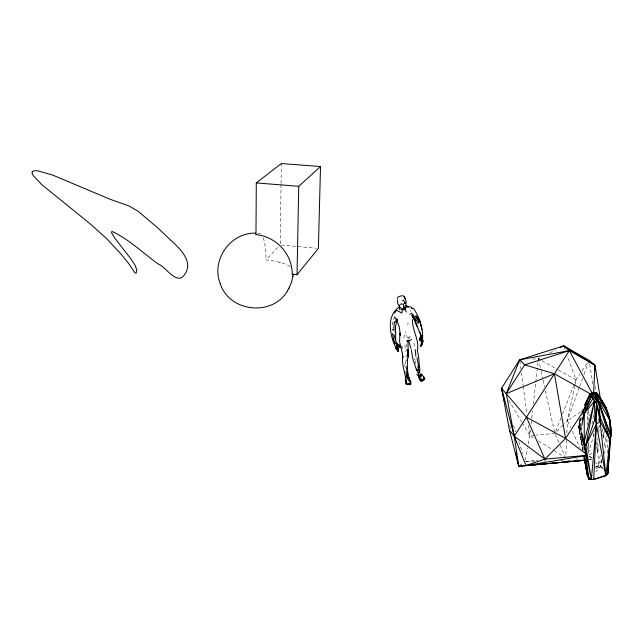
<?xml version="1.0" encoding="UTF-8"?>
<svg xmlns="http://www.w3.org/2000/svg" width="643" height="643" viewBox="0 0 643 643"><rect width="100%" height="100%" fill="white"/><g stroke="black" fill="none" stroke-linecap="round" stroke-linejoin="round"><path stroke-width="0.48" stroke-dasharray="3.21 2.41" d="M580.332 435.078L579.198 428.198L579.761 418.81M280.211 243.962L281.039 184.404M281.055 183.408L281.337 163.555M587.413 425.023L587.927 411.986M566.547 440.045L565.76 457.736L554.644 450.904M566.861 433.173L567.431 420.393L574.601 386.596M602.748 467.477L598.721 465.765L597.717 452.182L598.263 442.36M598.81 432.53L599.188 425.65M607.297 453.275L608.085 439.33M407.855 325.302L408.04 322.826M588.176 451.282L588.932 443.332M601.301 459.737L600.626 466.689L595.876 471.858M603.439 437.883L604.026 431.919M601.334 459.809L600.626 466.689L603.865 469.937M603.584 438.188L604.299 431.308M530.515 429.741L527.799 447.094M531.174 423.817L532.597 410.99M533.369 404.085L535.667 383.365M535.78 382.376L538.408 358.698L541.896 356.929M582.831 450.301L578.612 426.695L579.713 419.043M581.087 440.391L578.612 426.695L579.914 418.802M604.557 453.741L606.871 436.075M395.148 319.836L394.834 315.367L392.238 324.546L393.098 327.785M595.233 467.244L598.721 465.765L600.369 453.829M602.837 435.922L603.52 430.947M580.814 418.03L579.986 423.649L578.612 426.695L580.251 435.223M596.431 444.49L596.72 442.505M596.865 441.516L597.307 438.55M598.77 428.648L599.356 424.693M601.84 459.793L600.626 466.689L596.021 468.442M604.275 446.001L606.011 436.147M587.453 449.425L588.683 442.569M592.01 423.946L593.939 413.168M535.105 461.2L525.218 461.393L527.63 448.05M581.545 427.065L580.967 429.99L578.612 426.695M580.316 431.959L579.198 428.198L582.011 414.237M404.527 334.746L403.724 338.515L404.897 338.202M574.81 385.631L576.032 379.836L579.833 374.146M596.423 446.427L597.717 452.182L598.778 447.303M602.178 431.662L602.821 428.728M588.361 453.363L594.823 431.557M597.91 421.133L598.754 418.288M579.198 428.198L581.095 422.668M579.263 387.544L567.431 420.393L564.112 423.841M579.6 386.604L582.638 378.164M583.989 374.403L588.385 362.202M561.034 417.773L554.805 433.495L535.852 435.142M562.496 414.068L576.032 379.836L567.464 356.246M579.271 420.9L580.645 417.572M581.489 411.616L582.815 409.036M410.596 336.932L408.94 336.948L408.426 339.424M582.003 370.898L588.522 361.141M290.162 266.636A37.688 11.687 0.4 0 0 265.977 259.949L278.17 247.097M556.798 431.429L563.445 424.533M519.472 465.733L523.064 463.016M580.814 411.922L567.431 420.393L570.719 427.635M396.924 319.828L395.397 318.028L397.117 317.039M549.741 352.943L555.841 349.848M411.11 313.438L409.43 314.202L411.134 315.046M595.981 466.802L598.721 465.765L595.418 462.333M595.924 468.112L600.626 466.689L603.455 468.94M591.986 453.741L588.168 454.77L592.123 458.893M595.916 466.529L598.721 465.765M589.398 459.817L591.327 459.624M525.218 461.393L538.07 460.235M589.285 459.785L591.263 459.608M534.847 435.223L529.864 435.657L522.14 422.732M532.484 359.059L538.408 358.698L541.028 360.176M544.002 461.023L545.979 460.983M560.809 460.693L562.786 460.653M567.729 460.557L571.683 460.476M281.176 245.047L316.42 248.262M575.646 458.973L577.615 459.223M279.552 262.231L280.678 262.537M541.904 360.667L557.658 369.516M558.534 370.006L576.032 379.836M533.28 437.762L529.864 435.657L528.401 424.822M538.408 440.913L553.792 450.373M589.406 456.281L592.621 458.314M395.397 318.028L396.16 318.783M508.758 400.332L521.626 421.872M572.366 431.252L579.769 447.536M555.214 434.395L559.675 444.273M560.077 445.165L564.948 455.943M564.032 346.802L565.406 350.58M407.437 338.331L405.572 331.571M513.54 425.304L515.694 431.951M518.764 441.452L522.759 453.797M404.584 364.661L405.604 368.969M588.048 408.98L589.551 415.7M593.417 432.98L594.06 435.866M509.722 425.32L510.582 429.219M538.408 358.698L540.964 370.36M541.173 371.324L542.877 379.097M543.094 380.069L544.581 386.869M545.433 390.759L554.596 432.522M579.335 420.61L581.352 430.537M414.719 358.264L415.081 360.056M415.265 360.948L415.804 363.625M581.553 441.902L580.436 436.171M581.746 442.866L583.273 450.574M401.947 345.982L403.016 351.592M408.94 336.948L409.294 338.805M581.264 441.363L582.855 450.164M581.505 441.974L580.492 436.058M581.682 442.963L582.904 449.883M581.127 430.521L579.986 423.649L580.934 430.553M589.695 364.243L593.023 384.779M413.907 343.097L414.735 348.538M582.976 445.326L583.522 449.272M519.777 360.827L520.838 368.704M521.377 372.643L523.097 385.438M523.233 386.427L526.947 413.996M410.692 310.223L410.901 311.831M405.251 360.659L405.926 366.269M406.071 343.716L406.601 351.158M597.066 442.312L597.717 452.182M404.945 345.106L405.347 351.528M406.079 354.992L406.135 357.315M595.498 386.339L595.619 391.354M588.056 411.962L588.08 420.924M588.144 444.819L588.16 450.791M257.956 233.393A37.575 9.991 -84.5 0 1 260.544 233.907M263.156 237.83A37.575 9.991 -84.5 0 1 265.977 259.949"/><path stroke-width="0.96" d="M406.006 371.357L406.706 376.685L408.747 380.809M255.978 234.615L256.3 182.917L281.337 163.555L320.519 166.529L318.373 248.447L297.026 274.714L292.163 274.239A37.632 34.32 42.5 0 0 255.978 234.615A37.575 9.991 -84.5 0 1 256.163 234.454M584.238 458.162L587.453 475.595L589.109 479.244L593.714 479.445L596.374 424.235L596.688 393.09L593.907 392.334L590.121 393.693L584.945 404.447M297.026 274.714L298.746 186.317L320.519 166.529M395.236 332.447L395.606 326.17L397.221 318.848M593.577 393.677L595.008 365.264L589.06 360.329L563.686 345.862L519.648 359.839L501.556 388.268L509.481 430.271L518.748 466.271L584.527 460.3M589.205 477.387L589.109 479.244L593.714 479.445L605.819 475.691L607.756 473.835L610.85 436.227C611.879 420.546 606.799 405.138 596.688 393.09L594.646 392.769L590.121 393.693L583.032 411.52L584.246 413.449L584.278 444.852L588.827 478.529L589.109 479.244L590.997 478.818M604.243 475.876L605.819 475.691L600.096 421.205C599.991 412.203 599.027 402.631 597.001 393.998L593.907 392.334L592.026 393.114L593.015 398.242L594.349 401.328L596.583 403.925L600.297 417.604L610.07 439.973L607.756 473.835L604.243 475.876L593.714 479.445M421.47 344.326L420.819 346.159L422.547 343.201L420.819 346.159L421.422 344.447M609.074 452.881L607.756 473.835L605.891 474.381M609.259 449.883L609.387 447.89M406.874 368.777L407.421 373.704L410.853 382.199L410.644 384.578L406.392 384.49C406.456 374.982 401.063 365.61 402.896 356.238M584.624 405.387L589.543 395.598L592.123 394.762L594.646 392.769L595.514 397.913L594.349 401.328L595.04 418.971L596.374 424.235L591.375 479.437L588.827 478.529L587.453 475.595L583.916 456.032M289.037 288.128L291.528 282.245L292.967 275.976M590.314 394.408L590.121 393.693L592.123 394.762L595.064 394.681L598.062 400.227L596.583 403.925L595.04 418.971L585.805 445.591L591.375 479.437L584.278 444.852L581.706 436.653M292.935 276.225L293.176 273.918M422.499 344.045L422.885 340.686L422.17 343.145L422.652 341.505M595.064 394.681L597.001 393.998L604.412 404.873L605.103 407.091M417.09 369.508L419.14 375.761L421.109 376.211L421.478 373.864L424.468 378.076L424.766 379.41L421.117 381.267L419.718 379.74L418.175 375.287M404.158 297.621L404.375 296.302L401.899 295.676L398.065 296.905L397.294 298.641M422.266 344.182L422.885 340.485L421.808 337.88L422.467 335.035L419.638 339.319L420.024 340.669L421.671 339.721L422.266 344.182L421.02 345.83L421.671 339.721L422.033 342.727L421.02 345.83L422.547 343.201M581.738 426.092L584.246 413.449L592.123 394.762L595.514 397.913L596.487 401.867L594.349 401.328L584.246 413.449L582.036 419.903M589.543 395.598L593.015 398.242L596.833 397.559L597.861 395.718C608.358 407.718 612.827 424.348 610.07 439.973L605.819 475.691L596.374 424.235L600.096 421.205L596.583 403.925M403.691 306.486L402.952 309.629L404.945 309.621L403.41 304.404L404.969 302.829L405.821 302.941M420.08 338.314L420.723 335.582L421.382 336.112L419.887 332.037M402.984 356.222L402.574 357.886L402.526 354.044L402.631 354.711L399.576 341.61L399.938 332.945L400.396 335.276L399.247 326.845L396.506 319.684M399.287 309.757L399.665 305.473M419.638 339.319L420.723 335.582L420.86 337.374L420.49 334.617L416.214 323.847M588.964 398.025L589.977 395.316M596.374 424.235L585.805 445.591L584.278 444.852L582.397 441.516M586.786 401.296L589.872 395.268M419.075 321.725L415.603 316.123L419.075 321.725L418.207 323.405L413.24 315.166L411.367 313.117M583.032 411.52L590.957 397.141M220.276 283.659C229.31 312.385 272.873 316.806 287.582 290.652M593.015 398.242L584.246 413.449L582.759 413.971M287.477 290.829L289.133 287.96M409.197 340.79L407.992 340.46L407.566 341.184L406.424 341.095M394.625 313.012L396.418 310.199L401.891 313.101L402.004 310.923L403.772 309.211L400.87 309.669L402.655 309.154L399.649 307.193L397.72 303.367L397.39 299.943M420.024 340.669L421.808 337.88M585.331 460.147L518.748 466.271L514.263 436.179L569.32 350.628L563.686 345.862L560.198 347.63M424.468 378.076L422.491 381.002L419.14 375.761M585.805 455.437L544.902 459.126L526.432 417.227L501.556 388.268L514.263 436.179L525.998 465.532L544.902 459.126L565.575 438.43L585.267 408.217M393.846 334.312L396.393 342.912L400.902 346.915L400.589 347.284L396.337 345.91L398.226 349.334L398.411 351.472L396.112 348.337L397.937 351.062L397.446 349.173M596.487 401.867L598.062 400.227C608.656 409.077 611.147 423.126 610.85 436.227L598.062 400.227L610.03 420.498L610.094 433.72L610.85 436.227M399.247 306.96C385.31 316.645 390.245 336.884 396.755 349.575L395.951 348.249L397.824 350.017L396.795 347.791L397.937 351.062L395.951 348.249M398.226 349.334L397.88 346.207L400.589 347.284L399.078 345.122L397.88 346.207L396.337 345.91L400.902 346.915L396.393 342.912L394.689 343.217L392.399 333.645M392.214 329.433L393.846 330.245L394.231 322.585L397.294 319.836M394.231 322.585L396.562 320.616M411.472 339.303L410.001 340.501L408.667 340.477M406.03 381.773L405.428 377.248L405.371 381.251L406.392 384.49L408.297 384.522L410.435 383.244L409.334 379.073L407.316 375.689L408.996 377.706M591.03 393.998L593.907 392.334M412.075 315.826L413.24 315.166L412.026 315.038L412.075 315.826L414.912 320.029L417.596 327.713M399.874 304.557L401.296 303.858L403.41 304.404M417.918 372.699L419.365 372.12L417.829 366.333M406.038 383.758L410.435 383.244L410.644 384.578L408.297 384.522M421.326 379.708L423.866 378.88M590.973 478.697L589.109 479.244L586.52 470.949L585.017 460.107M402.148 300.418L403.491 300.104L404.969 302.829M585.837 455.59L525.998 465.532L584.535 460.3L578.604 460.34M522.606 359.662L519.648 359.839L506.282 393.637L514.263 436.179L544.902 459.126M255.633 233.144C230.451 232.195 210.687 260.455 220.308 283.74M411.327 308.576L413.642 308.608C419.469 317.481 423.094 327.817 422.604 338.58L422.17 335.791M256.3 182.917L298.746 186.317M408.723 307.073L405.894 307.209L406.095 301.382L404.375 296.302L404.889 298.529M405.283 305.538L412.099 307.507M397.406 344.688L399.078 345.122M526.432 417.227L565.575 438.43L586.207 454.054M590.869 394.175L554.411 373.76L524.656 364.83L519.648 359.839L569.32 350.628L595.008 365.264L600.57 399.938M400.902 346.915L394.689 343.217M418.706 370.296L419.919 371.035C418.939 364.42 419.389 357.669 417.355 351.239C419.718 340.107 412.123 330.478 412.428 319.571M563.686 345.862L595.008 365.264L595.129 370.28M406.706 376.685L409.334 379.073M416.785 374.194L418.987 376.509M409.72 380.881L410.853 382.199M509.481 430.271L514.263 436.179M604.412 404.873L597.861 395.718L604.806 407.694L605.923 407.549L610.03 420.498M607.78 415.032L609.315 417.428L609.596 420.313M416.793 315.657L419.67 320.294L421.864 329.562M412.525 315.801L414.888 319.748M504.345 400.943L501.556 388.268L502.585 389.988M412.758 317.144L415.121 321.275L415.523 323.984M600.546 399.938L596.688 393.09L605.923 407.549L609.315 417.428L608.817 416.029M592.05 392.986L569.32 350.628L524.656 364.83L506.282 393.637L554.411 373.76L565.575 438.43M600.096 421.205L610.07 439.973L598.062 400.227L610.094 433.72M606.494 410.821L607.362 412.46L605.859 408.884M406.424 312.096L405.452 310.215L405.395 307.29M420.409 379.675L421.117 381.267M423.761 377.063L424.766 379.41M419.365 372.12L421.109 376.211M397.511 349.036L398.411 351.472M410.925 348.49L408.466 340.099M501.556 388.268L502.786 392.061M392.873 338.965L394.199 343.217M416.584 368.929L417.042 370.641M416.744 370.842L412.774 358.408L411.327 349.961M581.457 431.871L584.165 442.215L585.805 445.591L594.349 401.328L584.165 442.215L582.542 439.474L581.602 433.784M419.164 377.32L419.718 379.74M515.742 452.624L518.748 466.271M610.673 430.73L609.869 423.198M584.23 455.397L588.827 478.529M416.969 357.669L418.842 367.442M583.957 455.815L587.453 475.595M408.217 374.845L407.228 368.085L407.582 358.874L407.059 360.619L408.192 356.986L407.992 340.46M421.117 340.107L421.43 342.848M415.225 349.519L415.876 356.222M399.649 307.193L399.729 308.198M406.963 366.727L407.164 369.532M395.606 329.875L395.702 339.737M32.166 171.946L32.15 173.425L33.147 175.467L41.682 184.549L89.891 223.611L106.77 238.778L121.029 254.089L128.672 263.542L134.934 272.745L136.099 273.171L136.846 270.213L135.175 265.366L130.561 258.406L114.792 238.143L111.938 233.522L111.528 232.083L112.027 231.44C129.179 239.333 143.116 253.302 158.516 264.169C165.396 266.837 173.634 280.903 181.647 277.752C196.316 264.474 180.908 249.058 170.186 239.751A824.061 660.642 -57.1 0 0 156.024 226.384L138.189 211.338L129.187 206.025L110.66 199.475L52.646 175.081L38.13 170.909L35.172 170.684L33.179 171.038L32.166 171.946M420.803 337.358L420.49 334.617L420.803 337.406M408.152 355.418L407.799 349.438L408.192 356.986L408.152 355.418"/></g></svg>
